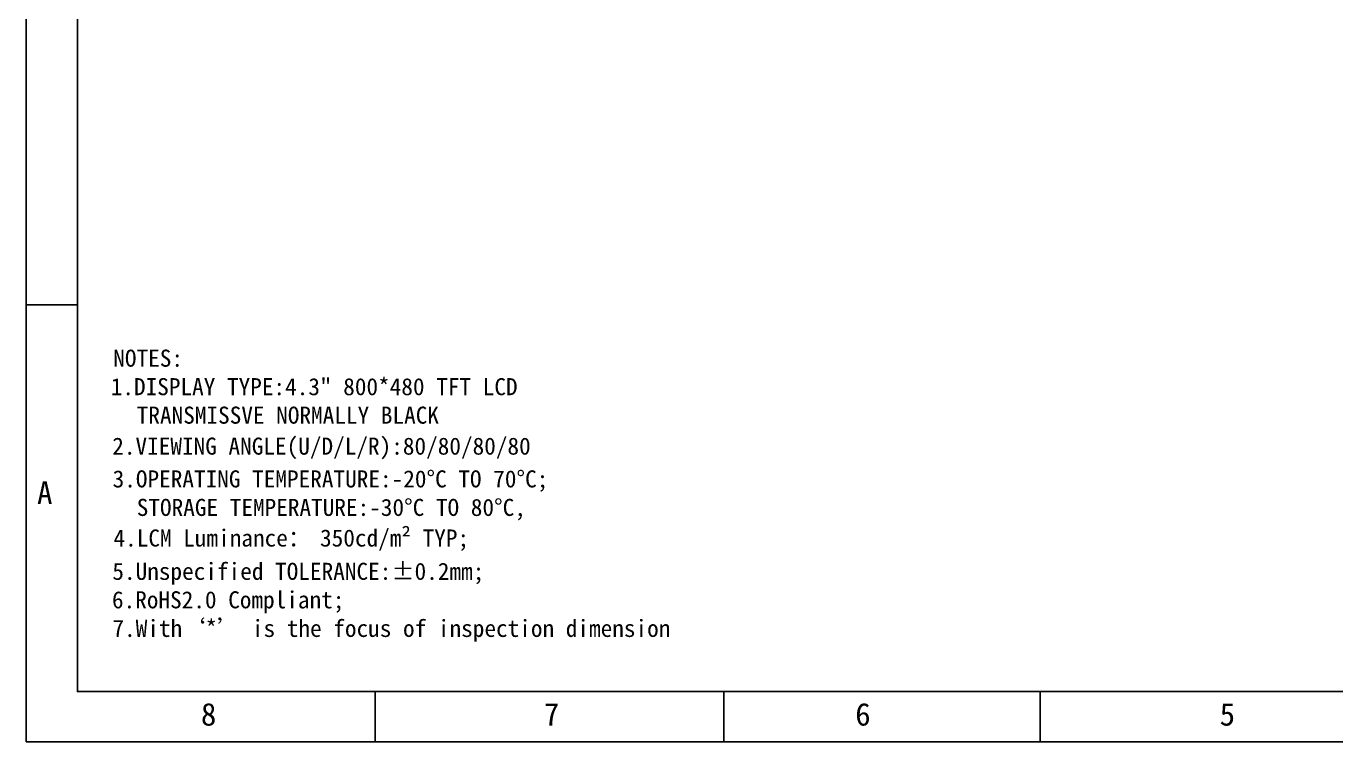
# Model space of a CAD drawing. Header units: millimetres. Extents: x 5267 to 5744, y 1644 to 2007.
# Drawn here: x 5266.9 to 5493.6, y 1644.1 to 1767.9 of the extents above; entities that cross this region are included whole.
import ezdxf
from ezdxf.enums import TextEntityAlignment as Align

# ---------------------------------------------------------------- set-up
doc = ezdxf.new("R2010")
doc.units = ezdxf.units.MM
doc.header["$LTSCALE"] = 0.1
doc.styles.add('宋体', font='', dxfattribs={"height": 2.5})
doc.styles.get('宋体').set_extended_font_data('SimSun')

msp = doc.modelspace()

# ---------------------------------------------------------------- linework, layer by layer
at = {"color": 0}
for p, q in [((5266.946626321715, 1983.600724374402), (5266.946626321727, 1644.125461921401)), ((5266.946626321715, 1719.701772828402), (5275.80078687533, 1719.701772828402)), ((5327.306099458557, 1652.800989266477), (5327.306099458557, 1644.125461921403)), ((5387.6655725954, 1652.800989266479), (5387.6655725954, 1644.125461921406)), ((5442.386094857349, 1652.800989266482), (5442.386094857349, 1644.125461921409)), ((5266.946626321727, 1644.125461921401), (5744.183460541553, 1644.125461921422))]:
    msp.add_line(p, q, dxfattribs=at)
at = {"color": 0, "lineweight": -2}
msp.add_line((5735.044831854521, 1652.800989266496), (5439.881740002132, 1652.800989266496), dxfattribs=at)
at = {"color": 0, "elevation": -4.639917435414569e-10}
msp.add_lwpolyline([(5275.800786875311, 1976.180765873017), (5735.044831854508, 1976.18076587304), (5735.044831854533, 1652.800989266496), (5275.800786875336, 1652.800989266475)], close=True, dxfattribs=at)

# ---------------------------------------------------------------- texts
at = {"color": 3, "style": '宋体'}
for s, p in [('NOTES:', (5282.017822801809, 1709.016083624872)), ('1.DISPLAY TYPE:4.3" 800*480 TFT LCD', (5281.57430280181, 1704.088083624872)), ('  TRANSMISSVE NORMALLY BLACK', (5282.050676135143, 1699.160083624872)), ('2.VIEWING ANGLE(U/D/L/R):80/80/80/80', (5281.837129468476, 1693.804990291539)), ('3.OPERATING TEMPERATURE:-20°C TO 70°C;', (5281.902836135143, 1688.130457870251)), ('  STORAGE TEMPERATURE:-30°C TO 80°C,', (5282.050676135143, 1683.202457870251)), ('4.LCM Luminance：', (5282.050676135143, 1677.905890457232)), ('5.Unspecified TOLERANCE:±0.2mm;', (5281.853556135143, 1672.14376883959)), ('6.RoHS2.0 Compliant;', (5281.787849468476, 1667.21576883959)), ('7.With‘*’ is the focus of inspection dimension', (5281.869982801809, 1662.271342172923))]:
    msp.add_text(s, height=2.9568, dxfattribs=at).set_placement(p)
at = {"color": 0, "style": '宋体'}
for s, p in [('A', (5270.162043385795, 1687.210928940543)), ('8', (5298.519273808679, 1648.884128628372)), ('7', (5357.861700878004, 1648.884128628376)), ('6', (5411.742054649418, 1648.884128628377)), ('5', (5474.798910834863, 1648.88412862838))]:
    msp.add_text(s, height=3.916860638103844, dxfattribs=at).set_placement(p, align=Align.MIDDLE_CENTER)
at = {"color": 1, "style": '宋体'}
msp.add_text('350cd/m² TYP;', height=2.9568, dxfattribs=at).set_placement((5317.795102801809, 1677.905890457232))

doc.saveas('drawing.dxf')
